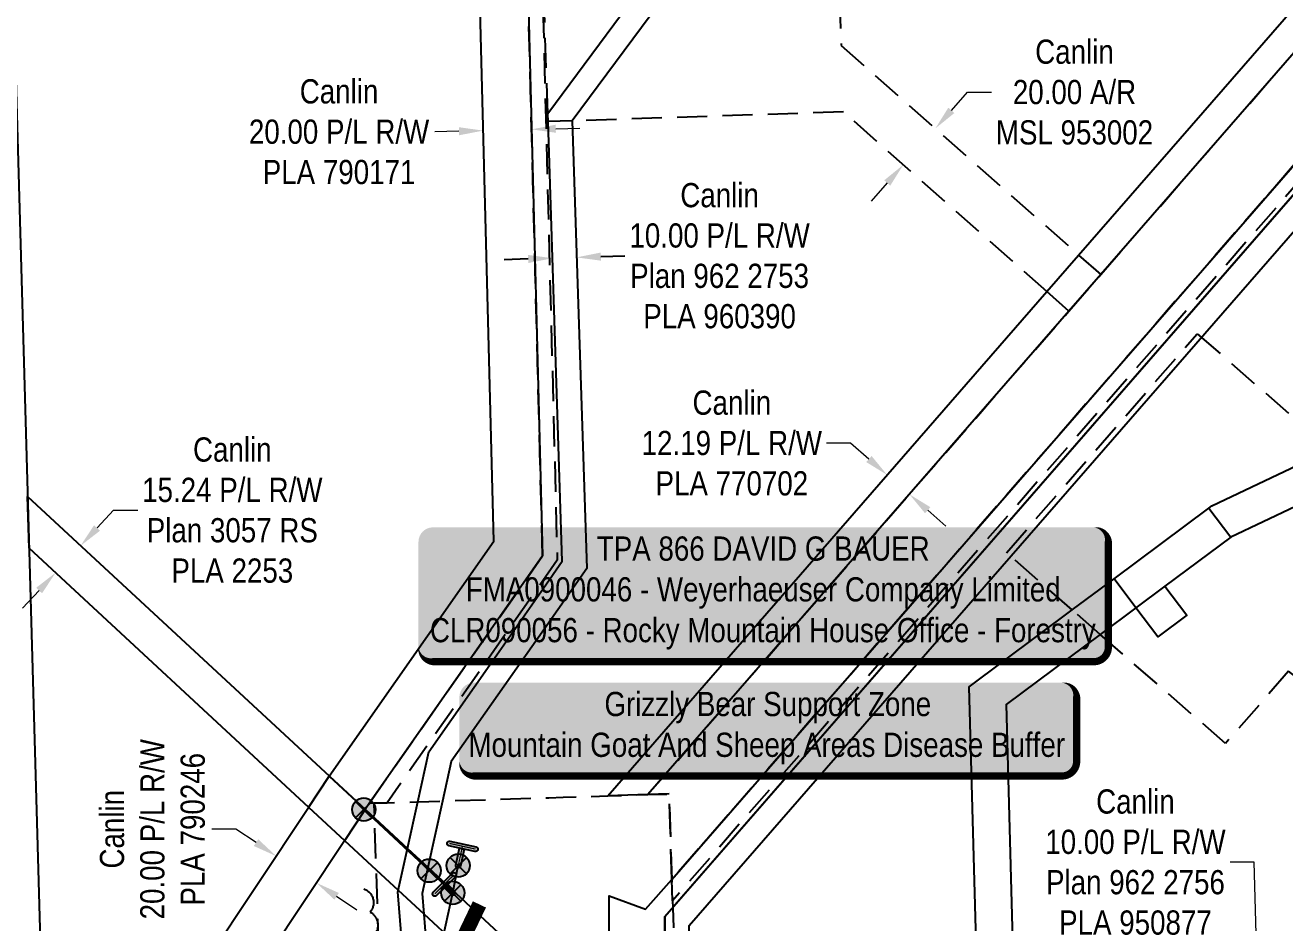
# Model space of a CAD drawing. Extents: x 626668 to 628700, y 5819173 to 5821810.
# Drawn here: x 626937 to 627458, y 5821100 to 5821471 of the extents above; entities that cross this region are included whole.
import ezdxf

# ---------------------------------------------------------------- set-up
doc = ezdxf.new("R2010")
doc.units = 0
doc.header["$LTSCALE"] = 5
doc.header["$PDSIZE"] = 0.5
for name, pattern in [('0', [1, 1, 0]), ('foc-ACCESSROAD', [3.75, 2.5, -1.25]), ('foc-FLOWLINE', [3.75, 2.5, -1.25]), ('POWERLINE5', [7.799999999999997, 2.399999999999999, -0.6, 0.6, -0.6, 0.6, -0.6, 2.399999999999999])]:
    doc.linetypes.add(name, pattern=pattern)
doc.layers.get('Defpoints').update_dxf_attribs({"color": 9})
for name, color, linetype in [('AS-POWER', 104, 'foc-POWER'), ('AS-POWER-EXISTING', 72, 'POWERLINE5'), ('AS-ROADS', 254, 'Continuous'), ('AS-SYMBOL', 7, 'Continuous'), ('AS-WILDLIFE-BLOCK', 131, 'Continuous'), ('C-AR', 13, 'foc-ACCESSROAD'), ('C-RW', 13, 'Continuous'), ('C-WS', 13, 'foc-ACCESSROAD'), ('F-RW', 190, 'Continuous'), ('F-VCE', 190, 'foc-FLOWLINE'), ('F-WS', 190, 'foc-ACCESSROAD'), ('L-SEC', 7, 'Continuous'), ('T-BUSH', 110, '0')]:
    doc.layers.add(name, color=color, linetype=linetype)
doc.layers.add('C-RW-T', color=13, linetype='Continuous', lineweight=9)
doc.layers.add('C-WS-T', color=13, linetype='Continuous', lineweight=9)
doc.styles.add('80', font='ARIALN.TTF', dxfattribs={"height": 10})
doc.styles.add('80CG', font='ARIALN.TTF', dxfattribs={"height": 10})
doc.styles.add('foc-LtypeFont', font='ARIALN.TTF', dxfattribs={"height": 7.349999999999999})
doc.linetypes.add('foc-POWER', pattern='A,6,-1,["P",foc-LtypeFont,S=0.2,R=0,X=-0.625,Y=-0.75],-1.239999999999999,4', length=12.24)
doc.dimstyles.new('Compass 5 000', dxfattribs={"dimscale": 5, "dimtxt": 9, "dimasz": 2, "dimexe": 0.2, "dimexo": 0.0625, "dimgap": 0.5, "dimtad": 0, "dimtih": 1, "dimtoh": 1, "dimzin": 0, "dimdsep": 46, "dimtxsty": '80CG', "dimcen": 0.1, "dimse1": 1, "dimse2": 1, "dimclrd": 256, "dimclrt": 256, "dimaunit": 1, "dimadec": 4, "dimazin": 0, "dimtfac": 0.06, "dimtofl": 0, "dimtmove": 0, "dimatfit": 1, "dimfxl": 0.2, "dimtolj": 1, "dimtzin": 0, "dimlwd": -1, "dimarcsym": 0})

# ---------------------------------------------------------------- blocks, each defined once
blk = doc.blocks.new('POWERPOLE')
h = blk.add_hatch(color=255)
edge = h.paths.add_edge_path()
edge.add_arc((0, 0), 0.9600000000000002, 0, 360)
at = {"linetype": 'Continuous'}
for p, q in [((0.678822509938982, -0.678822509938982), (-0.678822509938982, 0.678822509938982)), ((-0.678822509938982, -0.678822509938982), (0.678822509938982, 0.678822509938982))]:
    blk.add_line(p, q, dxfattribs=at)
blk.add_circle((0, 0), 0.9600000000000002, dxfattribs=at)
blk = doc.blocks.new('*U567')
h = blk.add_hatch(color=255)
h.dxf.hatch_style = 1
edge = h.paths.add_edge_path()
edge.add_arc((0.7785987919378998, 0.7770353410192119), 0.2, -45.05758366125963, 134.9424163387404, ccw=False)
edge.add_line((0.9198779448504839, 0.6354719243032301), (-0.0002842638033978551, -0.2828425696285658))
edge.add_line((-0.0002842638033978273, -0.2828425696285658), (-0.6373196390253159, -0.9185987577351936))
edge.add_arc((-0.7785987919378998, -0.7770353410192119), 0.2, 134.9424163387404, 314.9424163387404, ccw=False)
edge.add_line((-0.9198779448504839, -0.6354719243032301), (0.6373196390253157, 0.9185987577351937))
h = blk.add_hatch(color=255)
h.dxf.hatch_style = 1
edge = h.paths.add_edge_path()
edge.add_arc((0.6957999999634921, -0.6971999995410378), 0.2, -135.05758366125968, 44.942416338740315, ccw=False)
edge.add_line((0.5542365832475102, -0.8384791524536217), (-0.0002842638033978551, -0.2828425696285658))
edge.add_line((-0.0002842638033978273, -0.2828425696285658), (0.2828425696285657, -0.0002842638033978551))
edge.add_line((0.2828425696285657, -0.0002842638033978551), (0.8373634166794739, -0.555920846628454))
at = {"color": 255}
blk.add_lwpolyline([(0.6373196390253159, 0.9185987577351936, -0.9999999999999999), (0.9198779448504839, 0.6354719243032301), (-0.0002842638033978273, -0.2828425696285658), (-0.6373196390253159, -0.9185987577351936, -0.9999999999999999), (-0.9198779448504839, -0.6354719243032301)], format="xyb", close=True, dxfattribs=at)
at = {"color": 72, "const_width": 0.09999999999999999, "flags": 128}
for points in [[(0.7785987919378998, 0.7770353410192119), (-0.7785987919378998, -0.7770353410192119)], [(0.6957999999634921, -0.6971999995410378), (0, 0)]]:
    blk.add_lwpolyline(points, dxfattribs=at)
at = {"color": 255, "flags": 128}
blk.add_lwpolyline([(0.8373634166794739, -0.555920846628454, -0.9999999999999999), (0.5542365832475102, -0.8384791524536217), (-0.0002842638033978273, -0.2828425696285658), (0.2828425696285657, -0.0002842638033978551)], format="xyb", close=True, dxfattribs=at)
blk = doc.blocks.new('*U566')
h = blk.add_hatch(color=255)
h.dxf.hatch_style = 1
edge = h.paths.add_edge_path()
edge.add_arc((1.074723951113445, -0.2344534685243642), 0.2, -102.30639969836272, 77.6936003016375, ccw=False)
edge.add_line((1.032096047745379, -0.4298578232722634), (-0.2380322581159653, -0.152776451379833))
edge.add_line((-0.2380322581159654, -0.152776451379833), (-1.117351854481512, 0.03904911377646506))
edge.add_arc((-1.074723951113445, 0.2344534685243642), 0.2, 77.6936003016375, 257.6936003016375, ccw=False)
edge.add_line((-1.032096047745379, 0.4298578232722634), (1.117351854481512, -0.03904911377646503))
h = blk.add_hatch(color=255)
h.dxf.hatch_style = 1
edge = h.paths.add_edge_path()
edge.add_arc((-0.3489999999990666, -1.599799999967212), 0.2, 167.6936003016375, 347.6936003016375, ccw=False)
edge.add_line((-0.5444043547469658, -1.557172096599146), (-0.2380322581159654, -0.1527764513798329))
edge.add_line((-0.2380322581159654, -0.152776451379833), (0.1527764513798329, -0.2380322581159653))
edge.add_line((0.1527764513798329, -0.2380322581159653), (-0.1535956452511674, -1.642427903335278))
at = {"color": 255}
blk.add_lwpolyline([(1.117351854481512, -0.03904911377646506, -0.9999999999999999), (1.032096047745379, -0.4298578232722634), (-0.2380322581159654, -0.152776451379833), (-1.117351854481512, 0.03904911377646506, -0.9999999999999999), (-1.032096047745379, 0.4298578232722634)], format="xyb", close=True, dxfattribs=at)
at = {"color": 72, "const_width": 0.1, "flags": 128}
for points in [[(1.074723951113445, -0.2344534685243642), (-1.074723951113445, 0.2344534685243642)], [(-0.3489999999990666, -1.599799999967212), (0, 0)]]:
    blk.add_lwpolyline(points, dxfattribs=at)
at = {"color": 255, "flags": 128}
blk.add_lwpolyline([(-0.1535956452511674, -1.642427903335278, -0.9999999999999999), (-0.5444043547469658, -1.557172096599146), (-0.2380322581159654, -0.152776451379833), (0.1527764513798329, -0.2380322581159653)], format="xyb", close=True, dxfattribs=at)
blk = doc.blocks.new('*U561')
h = blk.add_hatch(color=255)
edge = h.paths.add_edge_path()
edge.add_line((-136.5, -28.5), (136.5, -28.5))
edge.add_arc((136.5, -22.5), 6, 270, 360)
edge.add_line((142.5, -22.5), (142.5, 21))
edge.add_arc((136.5, 21), 6, 0, 90)
edge.add_line((136.5, 27), (-136.5, 27))
edge.add_arc((-136.5, 21), 6, 90, 180)
edge.add_line((-142.5, 21), (-142.5, -22.5))
edge.add_arc((-136.5, -22.5), 6, 180, 270)
at = {"color": 44, "flags": 128}
blk.add_lwpolyline([(-136.5, -28.5, 3, 3, 0), (136.5, -28.5, 3, 3, 0.414213562373095), (142.5, -22.5, 3, 3, 0), (142.5, 21, 3, 0, 0.414213562373095), (136.5, 27, 0, 0, 0), (-136.5, 27, 0, 0, 0.414213562373095), (-142.5, 21, 0, 0, 0), (-142.5, -22.5, 0, 3, 0.414213562373095)], format="xyseb", close=True, dxfattribs=at)
at = {"color": 44, "style": '80'}
blk.add_attdef('ENTER_TEXT_001', (-35.98567530695772, -4.996589358799454), '', height=10, dxfattribs=at)
blk = doc.blocks.new('*D578')
at = {"layer": 'C-RW-T', "transparency": 16777216}
for p, q in [((626966.9441863727, 5821263.078588819), (626973.7392870691, 5821270.41525063)), ((626973.7392870691, 5821270.41525063), (626983.7392870691, 5821270.415250631)), ((626943.008131464, 5821237.23485996), (626936.2130307681, 5821229.898198148))]:
    blk.add_line(p, q, dxfattribs=at)
for points in [[(626965.7214094042, 5821264.211105602), (626968.1669633412, 5821261.946072036), (626960.1490856768, 5821255.741927007)], [(626941.7853544955, 5821238.367376742), (626944.2309084325, 5821236.102343177), (626949.8032321599, 5821244.57152177)]]:
    blk.add_solid(points, dxfattribs=at)
at = {"layer": 'Defpoints', "color": 0, "transparency": 16777216}
for p in [(626959.8447960564, 5821256.023755265), (626960.1490856768, 5821255.741927007), (626949.4989425396, 5821244.853350028)]:
    blk.add_point(p, dxfattribs=at)
at = {"layer": 'C-RW-T', "transparency": 16777216, "insert": (627022.8252352276, 5821270.41525063), "char_height": 10, "attachment_point": 5, "style": '80CG'}
blk.add_mtext('\\A1;Canlin\\P15.24 P/L R/W\\PPlan 3057 RS\\PPLA 2253', dxfattribs=at)
blk = doc.blocks.new('*D589')
at = {"layer": 'C-RW-T', "transparency": 16777216}
for p, q in [((627278.2728885114, 5821298.124938504), (627268.2728885114, 5821298.124938503)), ((627285.8149153194, 5821291.558521548), (627278.2728885114, 5821298.124938504)), ((627310.0921518286, 5821270.421702296), (627317.6341786366, 5821263.855285341))]:
    blk.add_line(p, q, dxfattribs=at)
for points in [[(627286.9093181458, 5821292.815526016), (627284.7205124935, 5821290.301517081), (627293.3569421275, 5821284.992104594)], [(627311.186554655, 5821271.678706763), (627308.9977490027, 5821269.164697828), (627302.5501250206, 5821276.98811925)]]:
    blk.add_solid(points, dxfattribs=at)
at = {"layer": 'Defpoints', "color": 0, "transparency": 16777216}
for p in [(627420.9502039417, 5821431.542621819), (627430.1433868348, 5821423.538636478), (627293.3569421275, 5821284.992104594)]:
    blk.add_point(p, dxfattribs=at)
at = {"layer": 'C-RW-T', "transparency": 16777216, "insert": (627229.1869403538, 5821298.124938504), "char_height": 10, "attachment_point": 5, "style": '80CG'}
blk.add_mtext('\\A1;Canlin\\P12.19 P/L R/W\\PPLA 770702', dxfattribs=at)
blk = doc.blocks.new('*D590')
at = {"layer": 'C-RW-T', "transparency": 16777216}
for p, q in [((627116.4619889131, 5821426.977398511), (627106.4653115647, 5821426.719635069)), ((627156.4497053794, 5821428.008478245), (627166.4463827278, 5821428.266241686))]:
    blk.add_line(p, q, dxfattribs=at)
for points in [[(627116.4190283396, 5821428.643511403), (627116.5049494868, 5821425.31128562), (627126.4586662615, 5821427.235161953)], [(627156.4067448059, 5821429.674591137), (627156.492665953, 5821426.342365353), (627146.453028031, 5821427.750714803)]]:
    blk.add_solid(points, dxfattribs=at)
at = {"layer": 'Defpoints', "color": 0, "transparency": 16777216}
for p in [(627126.4586662615, 5821427.235161953), (627126.5574106667, 5821423.405619826), (627146.5517724362, 5821423.921172678)]:
    blk.add_point(p, dxfattribs=at)
at = {"layer": 'C-RW-T', "transparency": 16777216, "insert": (627066.9257481268, 5821426.71963507), "char_height": 10, "attachment_point": 5, "style": '80CG'}
blk.add_mtext('\\A1;Canlin\\P20.00 P/L R/W\\PPLA 790171', dxfattribs=at)
blk = doc.blocks.new('*D592')
at = {"layer": 'C-RW-T', "transparency": 16777216}
for p, q in [((627024.3041644949, 5821138.626156195), (627014.3041644949, 5821138.626156196)), ((627032.6279557659, 5821133.084089895), (627024.3041644949, 5821138.626156195)), ((627065.922802099, 5821110.916036922), (627074.2465933701, 5821105.373970622))]:
    blk.add_line(p, q, dxfattribs=at)
for points in [[(627033.5516334828, 5821134.471388441), (627031.7042780491, 5821131.69679135), (627040.951747037, 5821127.542023594)], [(627066.8464798159, 5821112.303335467), (627064.9991243822, 5821109.528738378), (627057.599010828, 5821116.458103223)]]:
    blk.add_solid(points, dxfattribs=at)
at = {"layer": 'Defpoints', "color": 0, "transparency": 16777216}
for p in [(627040.951747037, 5821127.542023594), (627039.6977478098, 5821125.658605523), (627056.3450116012, 5821114.574685153)]:
    blk.add_point(p, dxfattribs=at)
at = {"layer": 'C-RW-T', "transparency": 16777216, "insert": (626989.8578252494, 5821138.626156195), "char_height": 10, "attachment_point": 5, "rotation": 90, "style": '80CG'}
blk.add_mtext('\\A1;Canlin\\P20.00 P/L R/W\\PPLA 790246', dxfattribs=at)
blk = doc.blocks.new('*D598')
at = {"layer": 'C-RW-T', "transparency": 16777216}
for p, q in [((627445.0032564851, 5821125.016738793), (627435.0032564851, 5821125.016738793)), ((627445.8268610144, 5821095.353993295), (627445.0032564851, 5821125.016738793)), ((627446.6558408929, 5821065.497650488), (627446.9333901312, 5821055.501502909))]:
    blk.add_line(p, q, dxfattribs=at)
for points in [[(627447.4928856108, 5821095.400251501), (627444.1608364178, 5821095.307735088), (627446.1044102527, 5821085.357845716)], [(627448.3218654894, 5821065.543908695), (627444.9898162964, 5821065.451392282), (627446.3782916545, 5821075.493798067)]]:
    blk.add_solid(points, dxfattribs=at)
at = {"layer": 'Defpoints', "color": 0, "transparency": 16777216}
for p in [(627446.1044102527, 5821085.357845716), (627406.3074152307, 5821084.252857463), (627406.5812966325, 5821074.388809813)]:
    blk.add_point(p, dxfattribs=at)
at = {"layer": 'C-RW-T', "transparency": 16777216, "insert": (627395.9173083281, 5821125.016738793), "char_height": 10, "attachment_point": 5, "style": '80CG'}
blk.add_mtext('\\A1;Canlin\\P10.00 P/L R/W\\PPlan 962 2756\\PPLA 950877', dxfattribs=at)
blk = doc.blocks.new('*D599')
at = {"layer": 'C-RW', "transparency": 16777216}
for p, q in [((627145.0829817454, 5821374.201476041), (627135.0883290985, 5821373.874492142)), ((627175.0492483019, 5821375.181848946), (627185.0439009487, 5821375.508832844))]:
    blk.add_line(p, q, dxfattribs=at)
for points in [[(627174.9947509855, 5821376.847624388), (627175.1037456183, 5821373.516073504), (627165.0545956551, 5821374.854865048)], [(627145.028484429, 5821375.867251483), (627145.1374790617, 5821372.5357006), (627155.0776343921, 5821374.528459939)]]:
    blk.add_solid(points, dxfattribs=at)
at = {"layer": 'Defpoints', "color": 0, "transparency": 16777216}
for p in [(627165.0545956551, 5821374.854865048), (627155.3250124187, 5821366.967055654), (627165.3019736817, 5821367.293460762)]:
    blk.add_point(p, dxfattribs=at)
at = {"layer": 'C-RW', "transparency": 16777216, "insert": (627224.1298491069, 5821375.508832844), "char_height": 10, "attachment_point": 5, "style": '80CG'}
blk.add_mtext('\\A1;Canlin\\P10.00 P/L R/W\\PPlan 962 2753\\PPLA 960390', dxfattribs=at)
blk = doc.blocks.new('*U537')
h = blk.add_hatch(color=255)
edge = h.paths.add_edge_path()
edge.add_line((-121.5, -20), (121.5, -20))
edge.add_arc((121.5, -14), 6, 270, 360)
edge.add_line((127.5, -14), (127.5, 12.5))
edge.add_arc((121.5, 12.5), 6, 0, 90)
edge.add_line((121.5, 18.5), (-121.5, 18.5))
edge.add_arc((-121.5, 12.5), 6, 90, 180)
edge.add_line((-127.5, 12.5), (-127.5, -14))
edge.add_arc((-121.5, -14), 6, 180, 270)
at = {"color": 131, "flags": 128}
blk.add_lwpolyline([(-121.5, -20, 3, 3, 0), (121.5, -20, 3, 3, 0.414213562373095), (127.5, -14, 3, 3, 0), (127.5, 12.5, 3, 0, 0.414213562373095), (121.5, 18.5, 0, 0, 0), (-121.5, 18.5, 0, 0, 0.414213562373095), (-127.5, 12.5, 0, 0, 0), (-127.5, -14, 0, 3, 0.414213562373095)], format="xyseb", close=True, dxfattribs=at)
at = {"color": 131, "style": '80'}
blk.add_attdef('ENTER_TEXT_001', (-35.98567530695772, -4.996589358799454), '', height=10, dxfattribs=at)
blk = doc.blocks.new('*D717')
at = {"layer": 'C-WS-T', "transparency": 16777216}
for p, q in [((627319.8690726366, 5821435.602130359), (627326.4867735668, 5821443.099198746)), ((627326.4867735668, 5821443.099198746), (627336.4867735668, 5821443.099198746)), ((627293.3977031391, 5821405.613215854), (627286.7800022084, 5821398.116147468))]:
    blk.add_line(p, q, dxfattribs=at)
for points in [[(627318.6195612387, 5821436.705080513), (627321.118584034, 5821434.499180203), (627313.2513717064, 5821428.105061972)], [(627292.1481917412, 5821406.716166008), (627294.6472145366, 5821404.510265699), (627300.0154040693, 5821413.110284241)]]:
    blk.add_solid(points, dxfattribs=at)
at = {"layer": 'Defpoints', "color": 0, "transparency": 16777216}
for p in [(627313.2513717064, 5821428.105061972), (627322.2542556687, 5821420.158169866), (627309.0182880317, 5821405.163392136)]:
    blk.add_point(p, dxfattribs=at)
at = {"layer": 'C-WS-T', "transparency": 16777216, "insert": (627370.7398431432, 5821443.099198745), "char_height": 10, "attachment_point": 5, "style": '80CG'}
blk.add_mtext('\\A1;Canlin\\P20.00 A/R\\PMSL 953002', dxfattribs=at)

msp = doc.modelspace()

# ---------------------------------------------------------------- linework, layer by layer
at = {"layer": 'AS-POWER', "flags": 128}
for points in [[(627113.8969999988, 5821112.330000009), (627104.1569999988, 5821121.513), (627077.1239999988, 5821146.75)], [(626856.861, 5820780.246), (626925.135, 5820854.106), (626983.205, 5820916.381), (627054.2829999997, 5820993.09), (627082.9629999988, 5821023.917), (627097.9899999988, 5821040.742), (627106.2109999988, 5821077.137), (627113.8969999988, 5821112.330000009), (627116.167, 5821123.605)]]:
    msp.add_lwpolyline(points, dxfattribs=at)
at = {"layer": 'AS-ROADS', "const_width": 5.997854640000019, "flags": 128}
msp.add_lwpolyline([(627124.913, 5821107.572), (627117.687, 5821092.479), (627115.4209999988, 5821084.723), (627106.1139999988, 5821045.586), (627100.5209999988, 5821031.849), (627092.675, 5821018.05), (627083.707, 5821005.711), (627020.131, 5820936.889), (627007.422, 5820922.227)], dxfattribs=at)
at = {"layer": 'C-AR'}
msp.add_lwpolyline([(627697.5541611423, 5821684.126877908), (627679.2292249646, 5821663.099491306), (627675.9283249645, 5821659.325591305), (627520.7506249646, 5821481.186491305), (627510.8977249643, 5821469.870991305), (627204.4014249645, 5821117.888791306), (627203.3064249628, 5821153.192391304), (627194.5040249644, 5821152.917791305), (627368.4600249636, 5821352.693291305), (627381.5944249636, 5821367.778091306), (627616.589824964, 5821637.680291313), (627676.4174249644, 5821706.402391305), (627727.0060249637, 5821764.497391306), (627730.595824964, 5821768.619891305), (627765.618623811, 5821808.84439363)], dxfattribs=at)
at = {"layer": 'C-RW'}
for points in [[(627765.618623811, 5821808.84439363), (627730.595824964, 5821768.619891305), (627727.0060249637, 5821764.497391306), (627671.5533249634, 5821749.938191314), (627643.7623249643, 5821722.640391305), (627638.2336249646, 5821705.358491305), (627616.589824964, 5821637.680291313), (627381.5944249636, 5821367.778091306), (627368.4600249636, 5821352.693291305), (627194.5040249644, 5821152.917791305), (627177.8904249636, 5821152.399291305), (627359.3223249628, 5821360.758691305), (627372.4567249637, 5821375.844191305), (627605.7432249641, 5821643.791391306), (627625.3221249642, 5821705.005291305), (627633.0708249646, 5821729.225791305), (627665.3234249628, 5821760.904991313), (627720.2775249645, 5821775.334791305), (627730.1043249635, 5821786.619991304), (627749.0612224065, 5821808.392211569)], [(627137.0679394956, 5821791.678696143), (627139.6450249632, 5821691.749491304), (627150.9967249647, 5821251.555791305), (627079.3339249637, 5821149.315391314), (627077.7103249641, 5821146.790291306), (627062.8631249644, 5821160.541291306), (627130.8313249635, 5821257.653091306), (627119.6522249641, 5821691.205091313), (627117.0754607304, 5821791.132702238)], [(627094.1841249639, 5821075.533491314), (627091.2140249633, 5821112.715591306), (627091.3634249639, 5821113.387891306), (627095.1548249644, 5821130.640391305), (627099.3989249632, 5821149.952491306), (627103.9466249641, 5821170.644591305), (627132.0416249639, 5821210.720391305), (627151.3397249641, 5821238.246291306), (627159.1401249642, 5821249.374191305), (627153.2488249629, 5821430.961191314), (627153.1371249636, 5821434.366591305), (627201.7487249641, 5821499.975891314)], [(627209.7626249647, 5821494.015691305), (627163.2089249636, 5821431.269991305), (627169.2579249633, 5821246.375091305), (627151.7716249633, 5821221.481091306), (627132.4730249629, 5821194.006991305), (627113.2156249644, 5821166.591491305), (627109.6562249638, 5821150.271891305), (627103.6568249647, 5821122.764191306), (627101.2995249644, 5821112.033891305), (627101.9731249638, 5821103.561591305), (627104.4896249647, 5821072.095991306)], [(627178.6250249636, 5821075.834191306), (627178.5445249645, 5821111.170691306), (627193.5440249644, 5821105.599991305), (627204.4014249645, 5821117.888791306), (627510.8977249643, 5821469.870991305)], [(627511.861724964, 5821458.955591313), (627204.7680249639, 5821106.324591313), (627201.5455249647, 5821102.624191305), (627201.6685249644, 5821065.317891305)], [(627142.2080999993, 5821066.322699999), (627102.0499999997, 5821103.558899999), (627091.4402999998, 5821113.385199999), (627082.3831999999, 5821121.773499999), (627069.2904, 5821133.899899999), (627054.4283000006, 5821147.6647), (626938.8506400383, 5821254.716120278), (626938.2452632607, 5821276.028902582), (627062.9400000003, 5821160.5386), (627077.7872, 5821146.787599999), (627081.7162000005, 5821143.154499998), (627095.2317000002, 5821130.637699999), (627103.7336999996, 5821122.7615), (627163.8319000005, 5821067.099699998)]]:
    msp.add_lwpolyline(points, dxfattribs=at)
at = {"layer": 'C-RW', "flags": 128}
msp.add_lwpolyline([(627017.7129240782, 5820884.919412126), (627036.4404249644, 5820898.455891306), (627160.4904249642, 5821029.878291305), (627201.6685249644, 5821065.317891305), (627201.5455249647, 5821102.624191305), (627511.861724964, 5821458.955591313), (627681.9633249646, 5821654.105791304), (627697.554161142, 5821671.953535837)], dxfattribs=at)
msp.add_lwpolyline([(627035.4480020397, 5820885.404172622), (627042.2963815714, 5820890.354269678, 0.04712858218148159), (627043.7099214223, 5820891.594191659), (627167.4041390596, 5821022.639664839), (627208.1893817262, 5821057.741155341, 0.2192799148403513), (627211.6648950313, 5821065.350849641), (627211.5542964985, 5821098.895744404), (627519.4002318209, 5821452.390576823), (627689.4953718776, 5821647.533364117), (627707.0832646379, 5821667.667256435)], format="xyb", dxfattribs=at)
at = {"layer": 'C-RW'}
msp.add_lwpolyline([(627029.2852249645, 5821077.503191305), (627024.2662249642, 5821072.161591313), (627017.7170249639, 5821078.313791305), (627011.8470249638, 5821083.828791305), (627054.3514249647, 5821147.667391306), (627062.8631249644, 5821160.541291306), (627077.7103249641, 5821146.790291306), (627069.2135249632, 5821133.902591305), (627037.4468249637, 5821086.190491306), (627029.2852249645, 5821077.503191305)], close=True, dxfattribs=at)
at = {"layer": 'C-WS'}
msp.add_lwpolyline([(627274.3552249628, 5821462.438891305), (627372.4567249637, 5821375.844191305), (627381.5944249636, 5821367.778091306), (627368.4600249636, 5821352.693291305), (627359.3223249628, 5821360.758691305), (627275.2565249639, 5821434.965791306), (627163.2089249636, 5821431.269991305), (627153.2488249629, 5821430.961191314), (627153.1371249636, 5821434.366591305), (627149.2344249642, 5821552.895791305), (627271.2534249634, 5821556.900991306), (627274.3552249628, 5821462.438891305)], close=True, dxfattribs=at)
at = {"layer": 'C-WS', "flags": 128}
msp.add_lwpolyline([(626951.997124963, 5820883.122491306), (626949.4075249644, 5820883.052391306), (626964.6744249646, 5820899.225291304), (626965.7064249642, 5820900.336991305), (626968.1125249645, 5820902.904491305), (626969.1502249647, 5820904.009891305), (626982.962024963, 5820918.685191305), (626987.0422249638, 5820923.017191306), (626990.6185249645, 5820926.834991313), (626998.0723249639, 5820934.762791306), (627051.021824964, 5820991.113491304), (627072.226824964, 5821013.678791305), (627079.1688249639, 5821021.065691305), (627082.6438249644, 5821024.763191305), (627085.2457249635, 5821027.531191304), (627084.8039249644, 5821041.698291305), (627084.708224964, 5821044.763291313), (627084.5540249632, 5821049.705591304), (627084.5305249641, 5821050.463291304), (627084.3700249628, 5821055.599291306), (627084.1016249633, 5821064.217091314), (627082.306324964, 5821121.776191305), (627081.6393249646, 5821143.157191304), (627081.445024963, 5821149.393091304), (627086.823324964, 5821149.560691313), (627099.3989249632, 5821149.952491306), (627109.6562249638, 5821150.271891305), (627133.581024964, 5821151.018091304), (627153.5723249639, 5821151.641291305), (627159.5733249631, 5821151.828691306), (627177.8904249636, 5821152.399291305), (627194.5040249644, 5821152.917791305), (627203.3064249628, 5821153.192391304), (627204.4014249645, 5821117.888791306), (627204.6827249645, 5821109.049291305), (627204.7680249639, 5821106.324591313), (627205.9321249645, 5821068.984291306), (627206.0246249628, 5821066.014091305), (627206.3327249628, 5821056.129891313), (627206.6492249646, 5821045.984691305), (627207.106224963, 5821031.331791306), (627176.3514249647, 5821030.372791305), (627160.4904249642, 5821029.878291305), (627128.3287249642, 5821028.875791314), (627108.3512249641, 5821007.610091304), (627104.8830249631, 5821003.918491306), (627097.9492249644, 5820996.538191305), (627019.2426249642, 5820912.764191305), (627018.6715249639, 5820912.156291306), (627015.6601249636, 5820908.948991304), (627008.1958249646, 5820901.002991314), (626997.8986249646, 5820890.043991305), (626992.4265249628, 5820884.211891305), (626988.9887249643, 5820884.119091306), (626976.9843249643, 5820883.795591306), (626966.1131249644, 5820883.502891306), (626963.4986249643, 5820883.432191305), (626951.997124963, 5820883.122491306)], close=True, dxfattribs=at)
at = {"layer": 'F-RW'}
msp.add_lwpolyline([(627841.8248826547, 5821355.475293509), (627741.0491000004, 5821363.348999999), (627682.2459000004, 5821367.943399999), (627667.2072999999, 5821369.118600001), (627666.7254999997, 5821369.156300001), (627488.8058000002, 5821284.687100001), (627435.2614000002, 5821259.268100001), (627408.1287000002, 5821239.0613), (627417.1727999998, 5821227.0502), (627405.1561000003, 5821218.073100001), (627396.0785999997, 5821230.076199999), (627387.1276, 5821242.115700001), (627426.2954000002, 5821271.297), (627427.5104999988, 5821272.193100008), (627476.4641999992, 5821295.432400008), (627663.9027000004, 5821384.4211), (627666.8739, 5821384.189000008), (627681.9119999995, 5821383.013800001), (627740.6377999997, 5821378.423900009), (627841.4155635124, 5821370.547621136)], dxfattribs=at)
msp.add_lwpolyline([(627350.6679552386, 5820893.895786569), (627335.6774552383, 5820893.490786567), (627331.6823000005, 5821037.4057), (627331.2653999999, 5821052.4087), (627330.7167999996, 5821072.1591), (627330.4398999986, 5821082.151000001), (627327.2370999985, 5821197.4717), (627369.7933, 5821229.197000001), (627387.1276, 5821242.115700001), (627426.2954000002, 5821271.297), (627435.2614000002, 5821259.268100001), (627408.1287000002, 5821239.0613), (627396.0785999997, 5821230.076199999), (627381.3756999997, 5821219.112299999), (627342.4502999997, 5821190.133600009), (627345.424299999, 5821082.562400009), (627345.6920999996, 5821072.570900009), (627346.2414999985, 5821052.8419), (627346.6597999996, 5821037.8391), (627350.5923999994, 5820896.6917)], close=True, dxfattribs=at)
at = {"layer": 'F-VCE'}
for points in [[(627143.0694294329, 5821791.842596626), (627145.6464249647, 5821691.913191305), (627149.2344249642, 5821552.895791305), (627157.0489249645, 5821249.730591305), (627086.823324964, 5821149.560691313), (627081.445024963, 5821149.393091304), (627079.3339249637, 5821149.315391314), (627150.9967249647, 5821251.555791305), (627139.6450249632, 5821691.749491304), (627137.0679394956, 5821791.678696143)], [(627697.5541611421, 5821675.114542149), (627683.7108249642, 5821659.214091305), (627680.4278249644, 5821655.443491304), (627525.2735249639, 5821477.247491306), (627515.423124964, 5821465.934891314), (627204.6827249645, 5821109.049291305), (627204.4014249645, 5821117.888791306), (627510.8977249643, 5821469.870991305), (627520.7506249646, 5821481.186491305), (627675.9283249645, 5821659.325591305), (627679.2292249646, 5821663.099491306), (627697.5541611423, 5821684.126877908)]]:
    msp.add_lwpolyline(points, dxfattribs=at)
at = {"layer": 'F-WS'}
msp.add_lwpolyline([(627472.3290999997, 5821219.047599999), (627526.5817999998, 5821177.2171), (627495.6979999988, 5821176.215299999), (627459.1661, 5821203.930199999), (627433.1430000002, 5821174.0403), (627381.3756999997, 5821219.112299999), (627369.7933, 5821229.197000001), (627342.6393999998, 5821252.839400001), (627421.4369999999, 5821343.342800001), (627476.4641999992, 5821295.432400008), (627488.8058000002, 5821284.687100001), (627511.9403999997, 5821264.5452), (627472.3290999997, 5821219.047599999)], close=True, dxfattribs=at)
at = {"layer": 'L-SEC'}
msp.add_line((626926.6016622181, 5821685.951357208), (626949.4075249644, 5820883.052391306), dxfattribs=at)
at = {"layer": 'T-BUSH', "flags": 128}
msp.add_lwpolyline([(627077.0960014506, 5821114.060479987, -0.52056705), (627079.7623128269, 5821104.427509272, -0.52056705), (627080.8557652374, 5821094.491068128, -0.52056705), (627081.9492176495, 5821084.554626984, -0.52056705), (627081.7601879336, 5821074.582788863, -0.52056705), (627074.1320169105, 5821075.151341042, -0.52056705), (627064.254511558, 5821075.341976821, -0.52056705), (627054.3495939772, 5821075.98854176, -0.52056705), (627044.4627687882, 5821076.578143059, -0.52056705), (627034.7113468399, 5821078.025339751, -0.52056705), (627020.3382113754, 5821081.903388386, -0.52056705)], format="xyb", dxfattribs=at)

# ---------------------------------------------------------------- block references
ref = msp.add_blockref('*U561', (627242.2295335261, 5821236.34630343))
ref.add_attrib('ENTER_TEXT_001', 'TPA 866 DAVID G BAUER', (627173.4130260226, 5821249.571633126), dxfattribs={"color": 44, "height": 10.00000000000005, "style": '80'})
ref.add_attrib('ENTER_TEXT_002', 'FMA0900046 - Weyerhaeuser Company Limited', (627119.2759182465, 5821232.727613117), dxfattribs={"color": 44, "height": 10.00000000000005, "style": '80'})
ref.add_attrib('ENTER_TEXT_003', 'CLR090056 - Rocky Mountain House Office - Forestry', (627104.473735436, 5821215.883593108), dxfattribs={"color": 44, "height": 10.00000000000005, "style": '80'})
at = {"layer": 'AS-POWER-EXISTING', "xscale": 5.000000000000027, "yscale": 5.000000000000027, "zscale": 5.000000000000027}
for p in [(627077.1239999988, 5821146.75), (627116.167, 5821123.605), (627104.1569999988, 5821121.513), (627113.8969999988, 5821112.330000009)]:
    msp.add_blockref('POWERPOLE', p, dxfattribs=at)
at = {"layer": 'AS-SYMBOL', "xscale": 5.000000000000027, "yscale": 5.000000000000027, "zscale": 5.000000000000027}
for name, p in [('*U566', (627117.912, 5821131.604)), ('*U567', (627110.418, 5821115.816))]:
    msp.add_blockref(name, p, dxfattribs=at)
at = {"layer": 'AS-WILDLIFE-BLOCK', "linetype": 'ByBlock'}
ref = msp.add_blockref('*U537', (627244.1237366574, 5821180.64164133), dxfattribs=at)
ref.add_attrib('ENTER_TEXT_001', 'Grizzly Bear Support Zone', (627176.5589344747, 5821185.363105632), dxfattribs={"layer": '0', "color": 131, "height": 10.00000000000005, "style": '80'})
ref.add_attrib('ENTER_TEXT_002', 'Mountain Goat And Sheep Areas Disease Buffer', (627120.3856739016, 5821168.519085623), dxfattribs={"layer": '0', "color": 131, "height": 10.00000000000005, "style": '80'})

# ---------------------------------------------------------------- dimensions: what is measured, and where the dimension line sits
at = {"layer": 'C-RW'}
dim = msp.add_aligned_dim(p1=(627155.3250124188, 5821366.967055654), p2=(627165.3019736818, 5821367.293460763), distance=7.565449798236612, text='Canlin\\P10.00 P/L R/W\\PPlan 962 2753\\PPLA 960390', dimstyle='Compass 5 000', dxfattribs=at)
dim.commit()
dim.dimension.update_dxf_attribs({"geometry": '*D599', "text_midpoint": (627224.1298491069, 5821375.508832844)})
at = {"layer": 'C-RW-T'}
for p1, p2, distance, text, picture, middle in [((627146.5517724362, 5821423.921172677), (627126.5574106666, 5821423.405619826), -3.8308149728515852, 'Canlin\\P20.00 P/L R/W\\PPLA 790171', '*D590', (627066.9257481268, 5821426.71963507)), ((626949.4989425396, 5821244.853350027), (626959.8447960564, 5821256.023755264), -0.4147521417995429, 'Canlin\\P15.24 P/L R/W\\PPlan 3057 RS\\PPLA 2253', '*D578', (627022.8252352276, 5821270.41525063))]:
    dim = msp.add_aligned_dim(p1=p1, p2=p2, distance=distance, text=text, dimstyle='Compass 5 000', dxfattribs=at)
    dim.commit()
    dim.dimension.update_dxf_attribs({"geometry": picture, "text_midpoint": middle})
for base, p1, p2, angle, text, picture, middle in [((627293.3569421275, 5821284.992104594), (627430.1433868352, 5821423.538636478), (627420.9502039418, 5821431.54262182), 138.95575046732617, 'Canlin\\P12.19 P/L R/W\\PPLA 770702', '*D589', (627229.1869403538, 5821298.124938504)), ((627446.1044102527, 5821085.357845716), (627406.5812966328, 5821074.388809814), (627406.3074152309, 5821084.252857463), 91.5904442371035, 'Canlin\\P10.00 P/L R/W\\PPlan 962 2756\\PPLA 950877', '*D598', (627395.9173083281, 5821125.016738793))]:
    dim = msp.add_linear_dim(base=base, p1=p1, p2=p2, angle=angle, text=text, dimstyle='Compass 5 000', dxfattribs=at)
    dim.commit()
    dim.dimension.update_dxf_attribs({"geometry": picture, "text_midpoint": middle, "dimtype": 161})
dim = msp.add_aligned_dim(p1=(627056.345011601, 5821114.574685151), p2=(627039.6977478098, 5821125.658605523), distance=-2.2626925749591704, text='Canlin\\P20.00 P/L R/W\\PPLA 790246', dimstyle='Compass 5 000', dxfattribs=at)
dim.commit()
dim.dimension.update_dxf_attribs({"geometry": '*D592', "text_midpoint": (626989.8578252494, 5821138.626156195), "text_rotation": 90})
at = {"layer": 'C-WS-T'}
dim = msp.add_linear_dim(base=(627313.2513717064, 5821428.105061972), p1=(627309.018288032, 5821405.163392135), p2=(627322.2542556687, 5821420.158169866), angle=48.56498973271156, text='Canlin\\P20.00 A/R\\PMSL 953002', dimstyle='Compass 5 000', dxfattribs=at)
dim.commit()
dim.dimension.update_dxf_attribs({"geometry": '*D717', "text_midpoint": (627370.7398431432, 5821443.099198745), "dimtype": 161})

doc.saveas('drawing.dxf')
